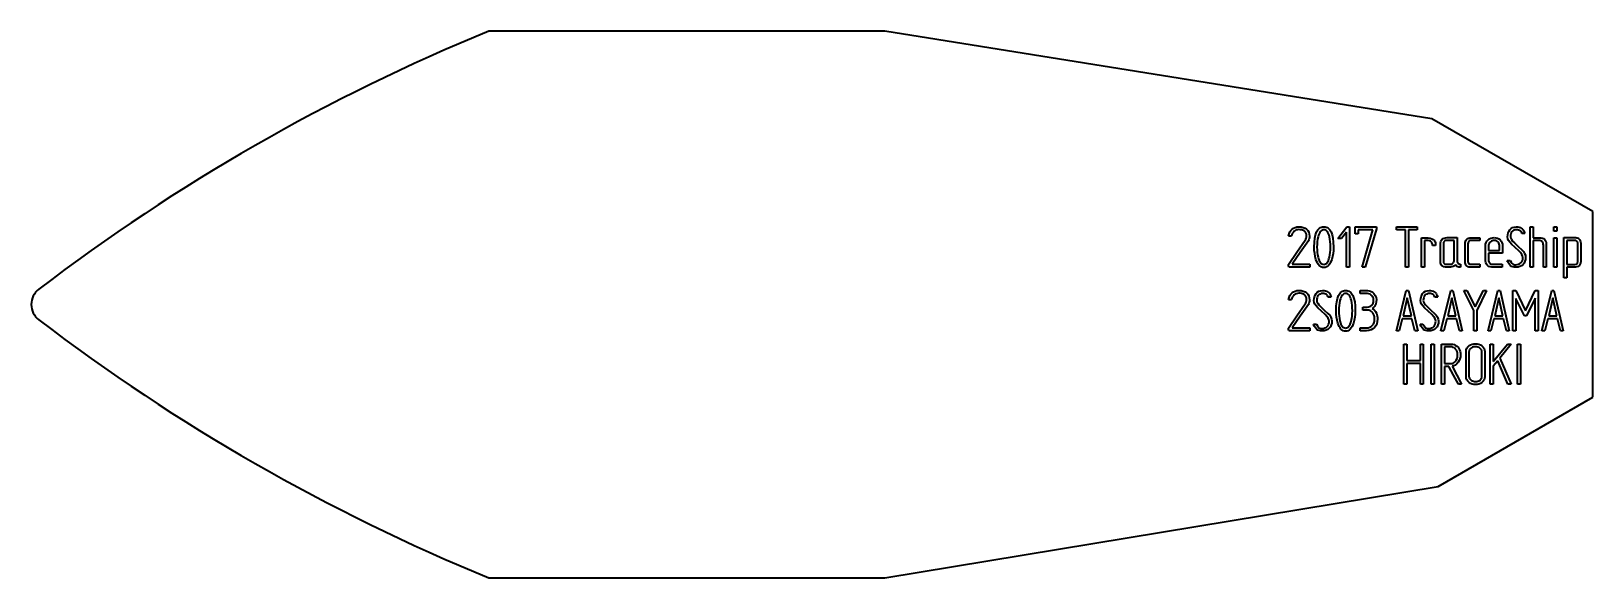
# Model space of a CAD drawing. Header units: millimetres. Extents: x -50 to 193, y 191 to 276.
import ezdxf

# ---------------------------------------------------------------- set-up
doc = ezdxf.new("R2010")
doc.units = ezdxf.units.MM
doc.layers.add('ALL6COMP2_-_コピー', color=7, linetype='Continuous')

msp = doc.modelspace()

# ---------------------------------------------------------------- linework, layer by layer
at = {"color": 7, "linetype": 'Continuous', "lineweight": 35}
for p, q in [((146.33, 244.9), (146.55, 245.06)), ((146.55, 245.06), (146.79, 245.17)), ((146.79, 245.17), (147.07, 245.24)), ((147.07, 245.24), (147.37, 245.26)), ((147.37, 245.26), (147.73, 245.24)), ((147.73, 245.24), (148.05, 245.17)), ((148.05, 245.17), (148.33, 245.06)), ((148.33, 245.06), (148.56, 244.9)), ((150.47, 244.94), (150.6, 245.05)), ((150.6, 245.05), (150.75, 245.14)), ((150.75, 245.14), (150.9, 245.2)), ((150.9, 245.2), (151.07, 245.24)), ((151.07, 245.24), (151.25, 245.25)), ((151.25, 245.25), (151.44, 245.24)), ((151.44, 245.24), (151.6, 245.2)), ((151.6, 245.2), (151.76, 245.14)), ((151.76, 245.14), (151.91, 245.05)), ((151.91, 245.05), (152.04, 244.94)), ((153.43, 243.43), (154.82, 245.25)), ((154.82, 245.25), (155.24, 245.25)), ((155.24, 245.25), (155.24, 238.98)), ((156.12, 244.18), (156.12, 245.24)), ((156.12, 245.24), (159.43, 245.24)), ((159.43, 245.24), (159.43, 244.93)), ((162.55, 244.78), (162.55, 245.24)), ((162.55, 245.24), (165.77, 245.24)), ((165.77, 245.24), (165.77, 244.78)), ((180.34, 244.98), (180.57, 245.13)), ((180.57, 245.13), (180.84, 245.22)), ((180.84, 245.22), (181.15, 245.25)), ((181.15, 245.25), (181.38, 245.24)), ((181.38, 245.24), (181.58, 245.2)), ((181.58, 245.2), (181.77, 245.14)), ((181.77, 245.14), (181.93, 245.05)), ((181.93, 245.05), (182.08, 244.94)), ((183.33, 245.23), (183.56, 245.24)), ((183.33, 242.11), (183.33, 245.23)), ((183.56, 245.24), (183.79, 245.24)), ((183.79, 245.24), (183.79, 244.4)), ((186.97, 244.58), (186.97, 245.24)), ((186.97, 245.24), (187.43, 245.24)), ((187.43, 245.24), (187.43, 244.58)), ((145.77, 243.82), (145.87, 244.16)), ((146, 243.82), (145.77, 243.82)), ((145.87, 244.16), (145.99, 244.45)), ((145.99, 244.45), (146.15, 244.7)), ((146.22, 243.82), (146, 243.82)), ((146.15, 244.7), (146.33, 244.9)), ((146.3, 244.06), (146.22, 243.82)), ((146.4, 244.26), (146.3, 244.06)), ((146.52, 244.43), (146.4, 244.26)), ((146.65, 244.57), (146.52, 244.43)), ((146.8, 244.68), (146.65, 244.57)), ((146.97, 244.76), (146.8, 244.68)), ((147.16, 244.8), (146.97, 244.76)), ((147.07, 241.3), (148.37, 243.18)), ((147.37, 244.82), (147.16, 244.8)), ((147.58, 244.81), (147.37, 244.82)), ((147.77, 244.78), (147.58, 244.81)), ((148.85, 243.09), (147.6, 241.26)), ((147.94, 244.73), (147.77, 244.78)), ((148.11, 244.67), (147.94, 244.73)), ((148.21, 244.61), (148.11, 244.67)), ((148.33, 244.52), (148.21, 244.61)), ((148.39, 244.43), (148.33, 244.52)), ((148.37, 243.18), (148.46, 243.34)), ((148.45, 244.33), (148.39, 244.43)), ((148.54, 244.09), (148.45, 244.33)), ((148.46, 243.34), (148.52, 243.5)), ((148.52, 243.5), (148.56, 243.67)), ((148.57, 243.84), (148.54, 244.09)), ((148.56, 244.9), (148.76, 244.68)), ((148.56, 243.67), (148.57, 243.84)), ((148.76, 244.68), (148.9, 244.43)), ((148.92, 243.25), (148.85, 243.09)), ((148.9, 244.43), (148.99, 244.13)), ((148.97, 243.42), (148.92, 243.25)), ((149.01, 243.6), (148.97, 243.42)), ((148.99, 244.13), (149.02, 243.78)), ((149.02, 243.78), (149.01, 243.6)), ((149.76, 242.11), (149.78, 242.85)), ((149.78, 242.85), (149.85, 243.48)), ((149.85, 243.48), (149.97, 244.02)), ((149.97, 244.02), (150.13, 244.46)), ((150.13, 244.46), (150.23, 244.65)), ((150.23, 242.93), (150.2, 242.53)), ((150.23, 244.65), (150.34, 244.81)), ((150.29, 243.31), (150.23, 242.93)), ((150.36, 243.67), (150.29, 243.31)), ((150.34, 244.81), (150.47, 244.94)), ((150.44, 243.93), (150.36, 243.67)), ((150.52, 244.16), (150.44, 243.93)), ((150.62, 244.35), (150.52, 244.16)), ((150.73, 244.51), (150.62, 244.35)), ((150.84, 244.63), (150.73, 244.51)), ((150.97, 244.72), (150.84, 244.63)), ((151.11, 244.77), (150.97, 244.72)), ((151.25, 244.79), (151.11, 244.77)), ((151.41, 244.77), (151.25, 244.79)), ((151.54, 244.72), (151.41, 244.77)), ((151.67, 244.63), (151.54, 244.72)), ((151.79, 244.51), (151.67, 244.63)), ((151.89, 244.35), (151.79, 244.51)), ((151.99, 244.16), (151.89, 244.35)), ((152.07, 243.93), (151.99, 244.16)), ((152.04, 244.94), (152.16, 244.81)), ((152.14, 243.67), (152.07, 243.93)), ((152.21, 243.32), (152.14, 243.67)), ((152.16, 244.81), (152.27, 244.65)), ((152.26, 242.94), (152.21, 243.32)), ((152.29, 242.54), (152.26, 242.94)), ((152.27, 244.65), (152.37, 244.46)), ((152.37, 244.46), (152.54, 244.02)), ((152.54, 244.02), (152.65, 243.48)), ((152.65, 243.48), (152.72, 242.85)), ((152.72, 242.85), (152.75, 242.11)), ((153.99, 243.43), (153.43, 243.43)), ((154.78, 244.44), (153.99, 243.43)), ((154.78, 238.99), (154.78, 244.44)), ((156.57, 244.18), (156.12, 244.18)), ((158.89, 244.79), (156.57, 244.79)), ((156.57, 244.79), (156.57, 244.18)), ((157.22, 238.99), (158.89, 244.79)), ((159.43, 244.93), (157.69, 238.99)), ((163.94, 244.78), (162.55, 244.78)), ((163.94, 238.98), (163.94, 244.78)), ((165.77, 244.78), (164.39, 244.78)), ((164.39, 244.78), (164.39, 238.98)), ((166.42, 241.26), (166.42, 243.55)), ((166.42, 243.55), (166.76, 243.55)), ((166.76, 243.55), (167.1, 243.55)), ((167.08, 243.12), (166.89, 243.12)), ((166.89, 243.12), (166.89, 241.05)), ((167.27, 243.12), (167.08, 243.12)), ((167.1, 243.55), (167.47, 243.53)), ((167.48, 243.11), (167.27, 243.12)), ((167.47, 243.53), (167.79, 243.48)), ((167.66, 243.07), (167.48, 243.11)), ((167.81, 243.01), (167.66, 243.07)), ((167.79, 243.48), (168.05, 243.4)), ((167.94, 242.92), (167.81, 243.01)), ((168.03, 242.82), (167.94, 242.92)), ((168.1, 242.68), (168.03, 242.82)), ((168.05, 243.4), (168.26, 243.28)), ((168.15, 242.53), (168.1, 242.68)), ((168.26, 243.28), (168.37, 243.18)), ((168.37, 243.18), (168.47, 243.06)), ((168.47, 243.06), (168.54, 242.91)), ((168.54, 242.91), (168.59, 242.74)), ((168.59, 242.74), (168.59, 242.54)), ((169.37, 242.52), (169.39, 242.76)), ((169.39, 242.76), (169.43, 242.98)), ((169.43, 242.98), (169.51, 243.16)), ((169.51, 243.16), (169.63, 243.31)), ((169.63, 243.31), (169.77, 243.42)), ((169.77, 243.42), (169.95, 243.5)), ((169.85, 242.8), (169.82, 242.68)), ((169.82, 242.68), (169.82, 242.54)), ((169.89, 242.91), (169.85, 242.8)), ((169.96, 242.99), (169.89, 242.91)), ((169.95, 243.5), (170.15, 243.55)), ((170.03, 243.06), (169.96, 242.99)), ((170.13, 243.1), (170.03, 243.06)), ((170.24, 243.13), (170.13, 243.1)), ((170.15, 243.55), (170.39, 243.57)), ((170.37, 243.14), (170.24, 243.13)), ((170.94, 243.14), (170.37, 243.14)), ((170.39, 243.57), (171.18, 243.57)), ((171.52, 243.14), (170.94, 243.14)), ((171.18, 243.57), (171.96, 243.57)), ((171.52, 241.61), (171.52, 243.14)), ((171.96, 243.57), (171.96, 241.85)), ((173.21, 242.72), (173.22, 242.83)), ((173.21, 241.27), (173.21, 242.72)), ((173.22, 242.83), (173.24, 242.95)), ((173.24, 242.95), (173.3, 243.14)), ((173.3, 243.14), (173.4, 243.3)), ((173.4, 243.3), (173.55, 243.42)), ((173.55, 243.42), (173.75, 243.5)), ((173.66, 242.74), (173.65, 242.62)), ((173.65, 242.62), (173.65, 241.22)), ((173.68, 242.84), (173.66, 242.74)), ((173.72, 242.93), (173.68, 242.84)), ((173.77, 243), (173.72, 242.93)), ((173.75, 243.5), (173.95, 243.54)), ((173.84, 243.06), (173.77, 243)), ((173.92, 243.1), (173.84, 243.06)), ((174.13, 243.13), (173.92, 243.1)), ((173.95, 243.54), (174.2, 243.55)), ((174.81, 243.13), (174.13, 243.13)), ((174.2, 243.55), (174.85, 243.55)), ((175.5, 243.13), (174.81, 243.13)), ((174.85, 243.55), (175.5, 243.55)), ((175.5, 243.55), (175.5, 243.34)), ((175.5, 243.34), (175.5, 243.13)), ((176.39, 242.54), (176.47, 242.79)), ((176.47, 242.79), (176.59, 243.01)), ((176.59, 243.01), (176.76, 243.21)), ((176.76, 243.21), (176.96, 243.38)), ((176.92, 242.64), (176.86, 242.45)), ((177.02, 242.81), (176.92, 242.64)), ((176.96, 243.38), (177.19, 243.49)), ((177.16, 242.94), (177.02, 242.81)), ((177.28, 243.02), (177.16, 242.94)), ((177.19, 243.49), (177.44, 243.56)), ((177.42, 243.08), (177.28, 243.02)), ((177.57, 243.12), (177.42, 243.08)), ((177.44, 243.56), (177.71, 243.59)), ((177.73, 243.13), (177.57, 243.12)), ((177.71, 243.59), (177.98, 243.56)), ((177.92, 243.11), (177.73, 243.13)), ((178.08, 243.06), (177.92, 243.11)), ((177.98, 243.56), (178.22, 243.5)), ((178.22, 242.98), (178.08, 243.06)), ((178.22, 243.5), (178.44, 243.38)), ((178.35, 242.87), (178.22, 242.98)), ((178.44, 242.73), (178.35, 242.87)), ((178.44, 243.38), (178.64, 243.22)), ((178.51, 242.58), (178.44, 242.73)), ((178.64, 243.22), (178.8, 243.03)), ((178.8, 243.03), (178.92, 242.82)), ((178.92, 242.82), (178.99, 242.58)), ((179.81, 243.68), (179.83, 244.01)), ((179.85, 243.41), (179.81, 243.68)), ((179.83, 244.01), (179.89, 244.3)), ((179.96, 243.13), (179.85, 243.41)), ((179.89, 244.3), (179.99, 244.55)), ((180.15, 242.85), (179.96, 243.13)), ((179.99, 244.55), (180.14, 244.78)), ((180.14, 244.78), (180.34, 244.98)), ((180.42, 242.56), (180.15, 242.85)), ((180.26, 243.93), (180.24, 243.71)), ((180.24, 243.71), (180.28, 243.5)), ((180.3, 244.13), (180.26, 243.93)), ((180.28, 243.5), (180.39, 243.27)), ((180.37, 244.31), (180.3, 244.13)), ((180.47, 244.47), (180.37, 244.31)), ((180.39, 243.27), (180.58, 243.02)), ((180.6, 244.61), (180.47, 244.47)), ((180.58, 243.02), (180.85, 242.74)), ((180.76, 244.71), (180.6, 244.61)), ((180.95, 244.77), (180.76, 244.71)), ((180.85, 242.74), (181.42, 242.21)), ((181.16, 244.79), (180.95, 244.77)), ((181.34, 244.78), (181.16, 244.79)), ((181.5, 244.75), (181.34, 244.78)), ((181.64, 244.7), (181.5, 244.75)), ((181.76, 244.64), (181.64, 244.7)), ((181.85, 244.56), (181.76, 244.64)), ((181.93, 244.45), (181.85, 244.56)), ((181.99, 244.33), (181.93, 244.45)), ((182.03, 244.19), (181.99, 244.33)), ((182.25, 244.19), (182.03, 244.19)), ((182.08, 244.94), (182.21, 244.81)), ((182.21, 244.81), (182.31, 244.65)), ((182.47, 244.19), (182.25, 244.19)), ((182.31, 244.65), (182.4, 244.47)), ((182.4, 244.47), (182.44, 244.33)), ((182.44, 244.33), (182.47, 244.19)), ((183.79, 244.4), (183.79, 243.55)), ((183.79, 243.55), (184.26, 243.55)), ((184.21, 243.13), (183.79, 243.13)), ((183.79, 243.13), (183.79, 241.06)), ((184.63, 243.13), (184.21, 243.13)), ((184.26, 243.55), (184.73, 243.55)), ((184.8, 243.12), (184.63, 243.13)), ((184.73, 243.55), (184.98, 243.54)), ((184.95, 243.09), (184.8, 243.12)), ((185.07, 243.03), (184.95, 243.09)), ((184.98, 243.54), (185.2, 243.49)), ((185.17, 242.95), (185.07, 243.03)), ((185.25, 242.85), (185.17, 242.95)), ((185.2, 243.49), (185.39, 243.42)), ((185.31, 242.73), (185.25, 242.85)), ((185.35, 242.58), (185.31, 242.73)), ((185.39, 243.42), (185.54, 243.32)), ((185.54, 243.32), (185.65, 243.18)), ((185.65, 243.18), (185.74, 243.02)), ((185.74, 243.02), (185.79, 242.83)), ((185.79, 242.83), (185.8, 242.6)), ((185.8, 242.6), (185.8, 240.79)), ((187.43, 244.58), (186.97, 244.58)), ((186.97, 238.99), (186.97, 243.54)), ((186.97, 243.54), (187.43, 243.54)), ((187.43, 243.54), (187.43, 238.99)), ((188.56, 240.45), (188.56, 243.57)), ((188.56, 243.57), (189.49, 243.57)), ((189.63, 243.14), (189.01, 243.14)), ((189.01, 243.14), (189.01, 241.27)), ((189.49, 243.57), (190.42, 243.57)), ((190.25, 243.14), (189.63, 243.14)), ((190.42, 243.12), (190.25, 243.14)), ((190.42, 243.57), (190.55, 243.55)), ((190.55, 243.04), (190.42, 243.12)), ((190.55, 243.55), (190.68, 243.52)), ((190.64, 242.91), (190.55, 243.04)), ((190.7, 242.73), (190.64, 242.91)), ((190.68, 243.52), (190.8, 243.45)), ((190.7, 241.3), (190.7, 242.73)), ((190.8, 243.45), (190.91, 243.35)), ((190.91, 243.35), (191.02, 243.22)), ((191.02, 243.22), (191.1, 243.07)), ((191.1, 243.07), (191.15, 242.91)), ((191.15, 242.91), (191.16, 242.72)), ((191.16, 242.72), (191.16, 241.27)), ((145.78, 239.41), (147.07, 241.3)), ((147.6, 241.26), (146.35, 239.43)), ((149.77, 241.59), (149.76, 242.11)), ((149.83, 241.1), (149.77, 241.59)), ((149.91, 240.63), (149.83, 241.1)), ((150.02, 240.19), (149.91, 240.63)), ((150.13, 239.9), (150.02, 240.19)), ((150.2, 242.53), (150.19, 242.1)), ((150.19, 242.1), (150.2, 241.7)), ((150.2, 241.7), (150.23, 241.3)), ((150.23, 241.3), (150.29, 240.91)), ((150.29, 240.91), (150.37, 240.53)), ((150.37, 240.53), (150.44, 240.27)), ((150.44, 240.27), (150.52, 240.04)), ((151.96, 240.04), (152.05, 240.26)), ((152.05, 240.26), (152.13, 240.53)), ((152.13, 240.53), (152.2, 240.89)), ((152.2, 240.89), (152.26, 241.27)), ((152.26, 241.27), (152.29, 241.68)), ((152.3, 242.1), (152.29, 242.54)), ((152.29, 241.68), (152.3, 242.1)), ((152.48, 240.18), (152.38, 239.89)), ((152.6, 240.62), (152.48, 240.18)), ((152.68, 241.08), (152.6, 240.62)), ((152.73, 241.58), (152.68, 241.08)), ((152.75, 242.11), (152.73, 241.58)), ((166.42, 238.98), (166.42, 241.26)), ((166.89, 241.05), (166.89, 238.98)), ((168.16, 242.35), (168.15, 242.53)), ((168.37, 242.35), (168.16, 242.35)), ((168.59, 242.35), (168.37, 242.35)), ((168.59, 242.54), (168.59, 242.35)), ((169.37, 241.18), (169.37, 242.52)), ((169.37, 239.85), (169.37, 241.18)), ((169.82, 242.54), (169.82, 241.18)), ((169.82, 241.18), (169.82, 239.82)), ((171.52, 240.09), (171.52, 241.61)), ((171.96, 241.85), (171.96, 240.14)), ((173.21, 239.83), (173.21, 241.27)), ((173.65, 241.22), (173.65, 239.82)), ((176.37, 242.27), (176.39, 242.54)), ((176.37, 241.18), (176.37, 242.27)), ((176.37, 240.08), (176.37, 241.18)), ((176.86, 242.45), (176.84, 242.23)), ((176.84, 242.23), (176.84, 241.9)), ((176.84, 241.9), (176.84, 241.56)), ((176.84, 241.56), (177.7, 241.56)), ((177.93, 241.14), (176.84, 241.14)), ((176.84, 241.14), (176.84, 240.63)), ((176.84, 240.63), (176.84, 240.12)), ((177.7, 241.56), (178.57, 241.56)), ((179.01, 241.14), (177.93, 241.14)), ((178.55, 242.41), (178.51, 242.58)), ((178.57, 242.23), (178.55, 242.41)), ((178.57, 241.89), (178.57, 242.23)), ((178.57, 241.56), (178.57, 241.89)), ((178.99, 242.58), (179.01, 242.32)), ((179.01, 242.32), (179.01, 241.73)), ((179.01, 241.73), (179.01, 241.14)), ((180.99, 242.04), (180.42, 242.56)), ((181.56, 241.51), (180.99, 242.04)), ((181.42, 242.21), (181.99, 241.67)), ((181.83, 241.24), (181.56, 241.51)), ((182.02, 240.97), (181.83, 241.24)), ((181.99, 241.67), (182.26, 241.39)), ((182.13, 240.71), (182.02, 240.97)), ((182.1, 240.02), (182.15, 240.23)), ((182.17, 240.46), (182.13, 240.71)), ((182.15, 240.23), (182.17, 240.46)), ((182.26, 241.39), (182.45, 241.1)), ((182.45, 241.1), (182.56, 240.82)), ((182.58, 240.19), (182.5, 239.89)), ((182.56, 240.82), (182.6, 240.53)), ((182.6, 240.53), (182.58, 240.19)), ((183.33, 238.98), (183.33, 242.11)), ((183.79, 241.06), (183.79, 238.98)), ((185.36, 242.41), (185.35, 242.58)), ((185.36, 240.7), (185.36, 242.41)), ((185.36, 238.98), (185.36, 240.7)), ((185.8, 240.79), (185.8, 238.98)), ((188.56, 237.32), (188.56, 240.45)), ((189.01, 241.27), (189.01, 239.39)), ((190.7, 239.88), (190.7, 241.3)), ((191.16, 241.27), (191.16, 239.81)), ((145.78, 239.19), (145.78, 239.41)), ((145.79, 238.97), (145.78, 239.19)), ((147.42, 238.97), (145.79, 238.97)), ((146.35, 239.43), (147.7, 239.43)), ((149.06, 238.97), (147.42, 238.97)), ((147.7, 239.43), (149.06, 239.43)), ((149.06, 239.43), (149.06, 239.2)), ((149.06, 239.2), (149.06, 238.97)), ((150.25, 239.64), (150.13, 239.9)), ((150.38, 239.42), (150.25, 239.64)), ((150.53, 239.24), (150.38, 239.42)), ((150.52, 240.04), (150.62, 239.85)), ((150.68, 239.11), (150.53, 239.24)), ((150.62, 239.85), (150.72, 239.69)), ((150.86, 239.01), (150.68, 239.11)), ((150.72, 239.69), (150.84, 239.57)), ((150.84, 239.57), (150.96, 239.48)), ((151.04, 238.95), (150.86, 239.01)), ((150.96, 239.48), (151.09, 239.43)), ((151.24, 238.93), (151.04, 238.95)), ((151.09, 239.43), (151.24, 239.41)), ((151.24, 239.41), (151.39, 239.43)), ((151.45, 238.95), (151.24, 238.93)), ((151.39, 239.43), (151.52, 239.48)), ((151.64, 239.01), (151.45, 238.95)), ((151.52, 239.48), (151.65, 239.57)), ((151.82, 239.1), (151.64, 239.01)), ((151.65, 239.57), (151.76, 239.69)), ((151.76, 239.69), (151.87, 239.85)), ((151.98, 239.24), (151.82, 239.1)), ((151.87, 239.85), (151.96, 240.04)), ((152.13, 239.42), (151.98, 239.24)), ((152.26, 239.63), (152.13, 239.42)), ((152.38, 239.89), (152.26, 239.63)), ((155.24, 238.98), (154.78, 238.99)), ((157.69, 238.99), (157.22, 238.99)), ((164.39, 238.98), (163.94, 238.98)), ((166.65, 238.98), (166.42, 238.98)), ((166.89, 238.98), (166.65, 238.98)), ((169.38, 239.65), (169.37, 239.85)), ((169.42, 239.48), (169.38, 239.65)), ((169.48, 239.33), (169.42, 239.48)), ((169.57, 239.21), (169.48, 239.33)), ((169.68, 239.12), (169.57, 239.21)), ((169.81, 239.05), (169.68, 239.12)), ((169.97, 239.01), (169.81, 239.05)), ((169.82, 239.82), (169.84, 239.65)), ((169.84, 239.65), (169.93, 239.53)), ((169.93, 239.53), (170.07, 239.45)), ((170.15, 239), (169.97, 239.01)), ((170.07, 239.45), (170.28, 239.43)), ((170.53, 239), (170.15, 239)), ((170.28, 239.43), (170.51, 239.43)), ((170.51, 239.43), (170.74, 239.43)), ((170.91, 239), (170.53, 239)), ((170.74, 239.43), (170.92, 239.44)), ((171.14, 239.02), (170.91, 239)), ((170.92, 239.44), (171.08, 239.47)), ((171.08, 239.47), (171.21, 239.52)), ((171.35, 239.08), (171.14, 239.02)), ((171.21, 239.52), (171.32, 239.59)), ((171.32, 239.59), (171.41, 239.69)), ((171.53, 239.18), (171.35, 239.08)), ((171.41, 239.69), (171.47, 239.8)), ((171.47, 239.8), (171.5, 239.93)), ((171.5, 239.93), (171.52, 240.09)), ((171.69, 239.33), (171.53, 239.18)), ((171.81, 239.18), (171.69, 239.33)), ((171.94, 239.08), (171.81, 239.18)), ((172.07, 239.02), (171.94, 239.08)), ((171.96, 240.14), (171.99, 239.83)), ((171.99, 239.83), (172.03, 239.71)), ((172.03, 239.71), (172.09, 239.62)), ((172.22, 239), (172.07, 239.02)), ((172.09, 239.62), (172.17, 239.54)), ((172.17, 239.54), (172.26, 239.48)), ((172.35, 239), (172.22, 239)), ((172.26, 239.48), (172.36, 239.45)), ((172.48, 239), (172.35, 239)), ((172.36, 239.45), (172.48, 239.44)), ((172.48, 239.44), (172.48, 239.22)), ((172.48, 239.22), (172.48, 239)), ((173.22, 239.65), (173.21, 239.83)), ((173.25, 239.5), (173.22, 239.65)), ((173.31, 239.36), (173.25, 239.5)), ((173.39, 239.23), (173.31, 239.36)), ((173.5, 239.12), (173.39, 239.23)), ((173.64, 239.04), (173.5, 239.12)), ((173.79, 239), (173.64, 239.04)), ((173.65, 239.82), (173.71, 239.65)), ((173.71, 239.65), (173.8, 239.52)), ((173.96, 238.98), (173.79, 239)), ((173.8, 239.52), (173.93, 239.45)), ((173.93, 239.45), (174.11, 239.43)), ((174.73, 238.98), (173.96, 238.98)), ((174.11, 239.43), (174.8, 239.43)), ((175.5, 238.98), (174.73, 238.98)), ((174.8, 239.43), (175.5, 239.43)), ((175.5, 239.43), (175.5, 239.2)), ((175.5, 239.2), (175.5, 238.98)), ((176.38, 239.9), (176.37, 240.08)), ((176.41, 239.73), (176.38, 239.9)), ((176.46, 239.57), (176.41, 239.73)), ((176.53, 239.42), (176.46, 239.57)), ((176.68, 239.23), (176.53, 239.42)), ((176.86, 239.09), (176.68, 239.23)), ((176.84, 240.12), (176.85, 239.96)), ((176.85, 239.96), (176.88, 239.82)), ((177.08, 239.01), (176.86, 239.09)), ((176.88, 239.82), (176.94, 239.7)), ((176.94, 239.7), (177.02, 239.6)), ((177.02, 239.6), (177.11, 239.52)), ((177.35, 238.98), (177.08, 239.01)), ((177.11, 239.52), (177.24, 239.47)), ((177.24, 239.47), (177.38, 239.44)), ((178.15, 238.98), (177.35, 238.98)), ((177.38, 239.44), (177.54, 239.43)), ((177.54, 239.43), (178.24, 239.43)), ((178.95, 238.98), (178.15, 238.98)), ((178.24, 239.43), (178.95, 239.43)), ((178.95, 239.43), (178.95, 239.2)), ((178.95, 239.2), (178.95, 238.98)), ((179.81, 239.86), (179.75, 240.04)), ((179.75, 240.04), (179.96, 240.04)), ((179.87, 239.69), (179.81, 239.86)), ((180.11, 239.37), (179.87, 239.69)), ((179.96, 240.04), (180.18, 240.04)), ((180.26, 239.2), (180.11, 239.37)), ((180.18, 240.04), (180.35, 239.75)), ((180.43, 239.1), (180.26, 239.2)), ((180.35, 239.75), (180.47, 239.59)), ((180.62, 239.02), (180.43, 239.1)), ((180.47, 239.59), (180.59, 239.48)), ((180.59, 239.48), (180.73, 239.41)), ((180.84, 238.97), (180.62, 239.02)), ((180.73, 239.41), (180.9, 239.36)), ((181.08, 238.96), (180.84, 238.97)), ((180.9, 239.36), (181.08, 239.35)), ((181.08, 239.35), (181.31, 239.37)), ((181.42, 238.98), (181.08, 238.96)), ((181.31, 239.37), (181.52, 239.43)), ((181.71, 239.07), (181.42, 238.98)), ((181.52, 239.43), (181.7, 239.53)), ((181.7, 239.53), (181.87, 239.66)), ((181.97, 239.2), (181.71, 239.07)), ((181.87, 239.66), (182, 239.83)), ((182.2, 239.39), (181.97, 239.2)), ((182, 239.83), (182.1, 240.02)), ((182.37, 239.62), (182.2, 239.39)), ((182.5, 239.89), (182.37, 239.62)), ((183.56, 238.98), (183.33, 238.98)), ((183.79, 238.98), (183.56, 238.98)), ((185.58, 238.98), (185.36, 238.98)), ((185.8, 238.98), (185.58, 238.98)), ((187.43, 238.99), (186.97, 238.99)), ((189.53, 238.97), (189, 238.97)), ((189, 238.97), (189, 238.15)), ((189, 238.15), (189, 237.32)), ((189.01, 239.39), (189.62, 239.39)), ((190.05, 238.97), (189.53, 238.97)), ((189.62, 239.39), (190.23, 239.39)), ((190.35, 238.98), (190.05, 238.97)), ((190.23, 239.39), (190.43, 239.42)), ((190.57, 239.02), (190.35, 238.98)), ((190.43, 239.42), (190.51, 239.46)), ((190.51, 239.46), (190.58, 239.51)), ((190.76, 239.09), (190.57, 239.02)), ((190.58, 239.51), (190.67, 239.67)), ((190.67, 239.67), (190.7, 239.88)), ((190.91, 239.21), (190.76, 239.09)), ((191.03, 239.38), (190.91, 239.21)), ((191.12, 239.59), (191.03, 239.38)), ((191.15, 239.69), (191.12, 239.59)), ((191.16, 239.81), (191.15, 239.69)), ((146.79, 235.27), (147.07, 235.34)), ((147.07, 235.34), (147.37, 235.36)), ((147.37, 235.36), (147.73, 235.33)), ((147.73, 235.33), (148.05, 235.27)), ((150.75, 235.31), (151.06, 235.34)), ((151.06, 235.34), (151.28, 235.33)), ((151.28, 235.33), (151.49, 235.29)), ((154.3, 235.29), (154.47, 235.33)), ((154.47, 235.33), (154.65, 235.34)), ((154.65, 235.34), (154.83, 235.33)), ((154.83, 235.33), (155, 235.29)), ((156.89, 235.12), (156.89, 235.34)), ((156.89, 235.34), (157.35, 235.34)), ((157.35, 235.34), (157.81, 235.34)), ((157.81, 235.34), (158.06, 235.33)), ((158.06, 235.33), (158.29, 235.29)), ((162.52, 229.09), (164.05, 235.34)), ((164.05, 235.34), (164.39, 235.34)), ((164.39, 235.34), (165.84, 229.09)), ((167.31, 235.31), (167.62, 235.34)), ((167.62, 235.34), (167.85, 235.33)), ((167.85, 235.33), (168.05, 235.29)), ((169.44, 229.09), (170.97, 235.34)), ((170.97, 235.34), (171.31, 235.34)), ((171.31, 235.34), (172.76, 229.09)), ((174.54, 232.23), (172.98, 235.34)), ((172.98, 235.34), (173.49, 235.34)), ((173.49, 235.34), (174.79, 232.82)), ((174.79, 232.82), (176.06, 235.34)), ((176.55, 235.34), (175, 232.23)), ((176.06, 235.34), (176.55, 235.34)), ((176.76, 229.09), (178.28, 235.34)), ((178.28, 235.34), (178.63, 235.34)), ((178.63, 235.34), (180.07, 229.09)), ((180.63, 229.08), (180.63, 235.34)), ((180.63, 235.34), (181.07, 235.34)), ((181.07, 235.34), (182.6, 232.18)), ((182.6, 232.18), (184.09, 235.34)), ((184.09, 235.34), (184.54, 235.34)), ((184.54, 235.34), (184.54, 229.08)), ((185.14, 229.09), (186.67, 235.34)), ((186.67, 235.34), (187.01, 235.34)), ((187.01, 235.34), (188.46, 229.09)), ((188.78, 237.32), (188.56, 237.32)), ((189, 237.32), (188.78, 237.32)), ((145.77, 233.92), (145.87, 234.26)), ((146, 233.92), (145.77, 233.92)), ((145.87, 234.26), (145.99, 234.55)), ((145.99, 234.55), (146.15, 234.8)), ((146.22, 233.92), (146, 233.92)), ((146.15, 234.8), (146.33, 235)), ((146.3, 234.16), (146.22, 233.92)), ((146.4, 234.36), (146.3, 234.16)), ((146.33, 235), (146.55, 235.16)), ((146.52, 234.53), (146.4, 234.36)), ((146.65, 234.67), (146.52, 234.53)), ((146.55, 235.16), (146.79, 235.27)), ((146.8, 234.78), (146.65, 234.67)), ((146.97, 234.85), (146.8, 234.78)), ((147.16, 234.9), (146.97, 234.85)), ((147.07, 231.4), (148.37, 233.28)), ((147.37, 234.92), (147.16, 234.9)), ((147.58, 234.91), (147.37, 234.92)), ((147.77, 234.88), (147.58, 234.91)), ((148.85, 233.19), (147.6, 231.35)), ((147.95, 234.83), (147.77, 234.88)), ((148.11, 234.77), (147.95, 234.83)), ((148.05, 235.27), (148.33, 235.16)), ((148.21, 234.71), (148.11, 234.77)), ((148.33, 234.62), (148.21, 234.71)), ((148.33, 235.16), (148.56, 235)), ((148.39, 234.52), (148.33, 234.62)), ((148.37, 233.28), (148.46, 233.44)), ((148.45, 234.43), (148.39, 234.52)), ((148.54, 234.19), (148.45, 234.43)), ((148.46, 233.44), (148.52, 233.6)), ((148.52, 233.6), (148.56, 233.77)), ((148.57, 233.94), (148.54, 234.19)), ((148.56, 235), (148.76, 234.79)), ((148.56, 233.77), (148.57, 233.94)), ((148.76, 234.79), (148.9, 234.53)), ((148.92, 233.35), (148.85, 233.19)), ((148.9, 234.53), (148.99, 234.23)), ((148.97, 233.52), (148.92, 233.35)), ((149.01, 233.69), (148.97, 233.52)), ((148.99, 234.23), (149.02, 233.88)), ((149.02, 233.88), (149.01, 233.69)), ((149.72, 233.78), (149.74, 234.11)), ((149.76, 233.51), (149.72, 233.78)), ((149.74, 234.11), (149.8, 234.39)), ((149.87, 233.23), (149.76, 233.51)), ((149.8, 234.39), (149.9, 234.65)), ((150.06, 232.95), (149.87, 233.23)), ((149.9, 234.65), (150.04, 234.88)), ((150.04, 234.88), (150.24, 235.08)), ((150.32, 232.66), (150.06, 232.95)), ((150.16, 234.03), (150.15, 233.81)), ((150.15, 233.81), (150.19, 233.6)), ((150.2, 234.23), (150.16, 234.03)), ((150.19, 233.6), (150.3, 233.37)), ((150.27, 234.41), (150.2, 234.23)), ((150.24, 235.08), (150.48, 235.23)), ((150.37, 234.57), (150.27, 234.41)), ((150.3, 233.37), (150.49, 233.11)), ((150.51, 234.71), (150.37, 234.57)), ((150.48, 235.23), (150.75, 235.31)), ((150.49, 233.11), (150.76, 232.84)), ((150.67, 234.8), (150.51, 234.71)), ((150.86, 234.86), (150.67, 234.8)), ((151.07, 234.88), (150.86, 234.86)), ((151.25, 234.87), (151.07, 234.88)), ((151.41, 234.85), (151.25, 234.87)), ((151.54, 234.8), (151.41, 234.85)), ((151.49, 235.29), (151.67, 235.23)), ((151.66, 234.73), (151.54, 234.8)), ((151.76, 234.65), (151.66, 234.73)), ((151.67, 235.23), (151.84, 235.15)), ((151.84, 234.55), (151.76, 234.65)), ((151.84, 235.15), (151.99, 235.04)), ((151.9, 234.43), (151.84, 234.55)), ((151.93, 234.29), (151.9, 234.43)), ((152.16, 234.29), (151.93, 234.29)), ((151.99, 235.04), (152.12, 234.91)), ((152.12, 234.91), (152.22, 234.75)), ((152.38, 234.29), (152.16, 234.29)), ((152.22, 234.75), (152.31, 234.57)), ((152.31, 234.57), (152.34, 234.43)), ((152.34, 234.43), (152.38, 234.29)), ((153.15, 232.2), (153.18, 232.94)), ((153.18, 232.94), (153.25, 233.58)), ((153.25, 233.58), (153.36, 234.12)), ((153.36, 234.12), (153.53, 234.56)), ((153.53, 234.56), (153.63, 234.74)), ((153.63, 233.03), (153.6, 232.63)), ((153.63, 234.74), (153.74, 234.9)), ((153.68, 233.41), (153.63, 233.03)), ((153.76, 233.77), (153.68, 233.41)), ((153.74, 234.9), (153.86, 235.04)), ((153.83, 234.03), (153.76, 233.77)), ((153.92, 234.26), (153.83, 234.03)), ((153.86, 235.04), (154, 235.15)), ((154.01, 234.45), (153.92, 234.26)), ((154, 235.15), (154.14, 235.23)), ((154.12, 234.61), (154.01, 234.45)), ((154.24, 234.73), (154.12, 234.61)), ((154.14, 235.23), (154.3, 235.29)), ((154.37, 234.81), (154.24, 234.73)), ((154.5, 234.87), (154.37, 234.81)), ((154.65, 234.88), (154.5, 234.87)), ((154.8, 234.87), (154.65, 234.88)), ((154.94, 234.81), (154.8, 234.87)), ((155.07, 234.73), (154.94, 234.81)), ((155, 235.29), (155.16, 235.23)), ((155.18, 234.61), (155.07, 234.73)), ((155.16, 235.23), (155.3, 235.15)), ((155.29, 234.45), (155.18, 234.61)), ((155.38, 234.26), (155.29, 234.45)), ((155.3, 235.15), (155.44, 235.04)), ((155.46, 234.03), (155.38, 234.26)), ((155.44, 235.04), (155.56, 234.9)), ((155.53, 233.77), (155.46, 234.03)), ((155.6, 233.42), (155.53, 233.77)), ((155.56, 234.9), (155.67, 234.74)), ((155.65, 233.04), (155.6, 233.42)), ((155.68, 232.63), (155.65, 233.04)), ((155.67, 234.74), (155.77, 234.56)), ((155.77, 234.56), (155.93, 234.12)), ((155.93, 234.12), (156.05, 233.58)), ((156.05, 233.58), (156.12, 232.94)), ((156.12, 232.94), (156.14, 232.2)), ((156.89, 234.89), (156.89, 235.12)), ((157.36, 234.89), (156.89, 234.89)), ((157.83, 234.89), (157.36, 234.89)), ((158.04, 234.88), (157.83, 234.89)), ((158.24, 234.83), (158.04, 234.88)), ((158.43, 234.76), (158.24, 234.83)), ((158.29, 235.29), (158.5, 235.23)), ((158.6, 234.65), (158.43, 234.76)), ((158.46, 232.87), (158.66, 233.02)), ((158.5, 235.23), (158.69, 235.14)), ((158.76, 234.5), (158.6, 234.65)), ((158.66, 233.02), (158.83, 233.22)), ((158.69, 235.14), (158.86, 235.03)), ((158.88, 234.33), (158.76, 234.5)), ((158.83, 233.22), (158.91, 233.37)), ((158.86, 235.03), (159.01, 234.9)), ((158.95, 234.15), (158.88, 234.33)), ((158.91, 233.37), (158.96, 233.55)), ((158.97, 233.95), (158.95, 234.15)), ((158.96, 233.55), (158.97, 233.69)), ((158.97, 233.69), (158.97, 233.95)), ((159.01, 234.9), (159.14, 234.74)), ((159.25, 233.06), (159.13, 232.87)), ((159.14, 234.74), (159.25, 234.55)), ((159.25, 234.55), (159.37, 234.24)), ((159.33, 233.26), (159.25, 233.06)), ((159.39, 233.57), (159.33, 233.26)), ((159.37, 234.24), (159.42, 233.96)), ((159.42, 233.96), (159.39, 233.57)), ((164.22, 234.19), (163.59, 231.43)), ((164.85, 231.43), (164.22, 234.19)), ((166.28, 233.78), (166.3, 234.11)), ((166.32, 233.51), (166.28, 233.78)), ((166.3, 234.11), (166.36, 234.39)), ((166.43, 233.23), (166.32, 233.51)), ((166.36, 234.39), (166.46, 234.65)), ((166.62, 232.95), (166.43, 233.23)), ((166.46, 234.65), (166.6, 234.88)), ((166.6, 234.88), (166.8, 235.08)), ((166.89, 232.66), (166.62, 232.95)), ((166.72, 234.03), (166.71, 233.81)), ((166.71, 233.81), (166.75, 233.6)), ((166.77, 234.23), (166.72, 234.03)), ((166.75, 233.6), (166.86, 233.37)), ((166.84, 234.41), (166.77, 234.23)), ((166.8, 235.08), (167.04, 235.23)), ((166.94, 234.57), (166.84, 234.41)), ((166.86, 233.37), (167.05, 233.11)), ((167.07, 234.71), (166.94, 234.57)), ((167.04, 235.23), (167.31, 235.31)), ((167.05, 233.11), (167.32, 232.84)), ((167.23, 234.8), (167.07, 234.71)), ((167.42, 234.86), (167.23, 234.8)), ((167.63, 234.88), (167.42, 234.86)), ((167.81, 234.87), (167.63, 234.88)), ((167.97, 234.85), (167.81, 234.87)), ((168.11, 234.8), (167.97, 234.85)), ((168.05, 235.29), (168.24, 235.23)), ((168.23, 234.73), (168.11, 234.8)), ((168.32, 234.65), (168.23, 234.73)), ((168.24, 235.23), (168.41, 235.15)), ((168.4, 234.55), (168.32, 234.65)), ((168.46, 234.43), (168.4, 234.55)), ((168.41, 235.15), (168.55, 235.04)), ((168.49, 234.29), (168.46, 234.43)), ((168.72, 234.29), (168.49, 234.29)), ((168.55, 235.04), (168.68, 234.91)), ((168.68, 234.91), (168.78, 234.75)), ((168.94, 234.29), (168.72, 234.29)), ((168.78, 234.75), (168.87, 234.57)), ((168.87, 234.57), (168.91, 234.43)), ((168.91, 234.43), (168.94, 234.29)), ((171.14, 234.19), (170.51, 231.43)), ((171.77, 231.43), (171.14, 234.19)), ((178.45, 234.19), (177.82, 231.43)), ((179.08, 231.43), (178.45, 234.19)), ((182.43, 231.43), (181.1, 234.13)), ((181.1, 234.13), (181.1, 229.08)), ((184.08, 234.14), (182.74, 231.43)), ((184.08, 229.08), (184.08, 234.14)), ((186.84, 234.19), (186.2, 231.43)), ((187.46, 231.43), (186.84, 234.19)), ((145.78, 229.51), (147.07, 231.4)), ((147.6, 231.35), (146.35, 229.52)), ((150.89, 232.14), (150.32, 232.66)), ((150.76, 232.84), (151.32, 232.31)), ((151.46, 231.61), (150.89, 232.14)), ((151.32, 232.31), (151.89, 231.77)), ((151.73, 231.33), (151.46, 231.61)), ((151.93, 231.07), (151.73, 231.33)), ((151.89, 231.77), (152.16, 231.49)), ((152.04, 230.81), (151.93, 231.07)), ((152.08, 230.56), (152.04, 230.81)), ((152.06, 230.33), (152.08, 230.56)), ((152.16, 231.49), (152.36, 231.2)), ((152.36, 231.2), (152.47, 230.91)), ((152.47, 230.91), (152.51, 230.63)), ((152.51, 230.63), (152.48, 230.29)), ((153.17, 231.68), (153.15, 232.2)), ((153.22, 231.19), (153.17, 231.68)), ((153.3, 230.73), (153.22, 231.19)), ((153.41, 230.29), (153.3, 230.73)), ((153.6, 232.63), (153.58, 232.2)), ((153.58, 232.2), (153.6, 231.79)), ((153.6, 231.79), (153.63, 231.4)), ((153.63, 231.4), (153.68, 231.01)), ((153.68, 231.01), (153.76, 230.63)), ((153.76, 230.63), (153.92, 230.14)), ((155.44, 230.36), (155.52, 230.63)), ((155.52, 230.63), (155.59, 230.99)), ((155.59, 230.99), (155.65, 231.37)), ((155.65, 231.37), (155.68, 231.78)), ((155.69, 232.2), (155.68, 232.63)), ((155.68, 231.78), (155.69, 232.2)), ((155.99, 230.71), (155.88, 230.28)), ((156.08, 231.18), (155.99, 230.71)), ((156.13, 231.68), (156.08, 231.18)), ((156.14, 232.2), (156.13, 231.68)), ((157.32, 232.53), (157.32, 232.76)), ((157.32, 232.76), (157.64, 232.76)), ((157.32, 232.3), (157.32, 232.53)), ((157.64, 232.3), (157.32, 232.3)), ((157.64, 232.76), (157.97, 232.76)), ((157.96, 232.3), (157.64, 232.3)), ((158.24, 232.27), (157.96, 232.3)), ((157.97, 232.76), (158.23, 232.79)), ((158.23, 232.79), (158.46, 232.87)), ((158.48, 232.2), (158.24, 232.27)), ((158.68, 232.07), (158.48, 232.2)), ((158.86, 231.88), (158.68, 232.07)), ((158.97, 232.7), (158.78, 232.55)), ((158.78, 232.55), (158.97, 232.44)), ((158.99, 231.68), (158.86, 231.88)), ((159.13, 232.87), (158.97, 232.7)), ((158.97, 232.44), (159.14, 232.29)), ((159.08, 231.45), (158.99, 231.68)), ((159.06, 230.37), (159.13, 230.63)), ((159.13, 231.2), (159.08, 231.45)), ((159.15, 230.91), (159.13, 231.2)), ((159.13, 230.63), (159.15, 230.91)), ((159.14, 232.29), (159.28, 232.09)), ((159.28, 232.09), (159.41, 231.85)), ((159.41, 231.85), (159.48, 231.63)), ((159.55, 230.52), (159.47, 230.17)), ((159.48, 231.63), (159.54, 231.4)), ((159.54, 231.4), (159.57, 231.16)), ((159.58, 230.9), (159.55, 230.52)), ((159.57, 231.16), (159.58, 230.9)), ((163.43, 230.97), (162.96, 229.09)), ((164.95, 230.97), (163.43, 230.97)), ((163.59, 231.43), (164.85, 231.43)), ((165.4, 229.09), (164.95, 230.97)), ((167.46, 232.14), (166.89, 232.66)), ((167.32, 232.84), (167.89, 232.31)), ((168.02, 231.61), (167.46, 232.14)), ((167.89, 232.31), (168.46, 231.77)), ((168.3, 231.33), (168.02, 231.61)), ((168.49, 231.07), (168.3, 231.33)), ((168.46, 231.77), (168.73, 231.49)), ((168.61, 230.81), (168.49, 231.07)), ((168.64, 230.56), (168.61, 230.81)), ((168.62, 230.33), (168.64, 230.56)), ((168.73, 231.49), (168.92, 231.2)), ((168.92, 231.2), (169.04, 230.91)), ((169.04, 230.91), (169.07, 230.63)), ((169.07, 230.63), (169.05, 230.29)), ((170.35, 230.97), (169.88, 229.09)), ((171.87, 230.97), (170.35, 230.97)), ((170.51, 231.43), (171.77, 231.43)), ((172.32, 229.09), (171.87, 230.97)), ((174.54, 229.08), (174.54, 232.23)), ((175, 232.23), (175, 229.08)), ((177.66, 230.97), (177.19, 229.09)), ((179.19, 230.97), (177.66, 230.97)), ((177.82, 231.43), (179.08, 231.43)), ((179.63, 229.09), (179.19, 230.97)), ((182.74, 231.43), (182.43, 231.43)), ((186.04, 230.97), (185.57, 229.09)), ((187.57, 230.97), (186.04, 230.97)), ((186.2, 231.43), (187.46, 231.43)), ((188.01, 229.09), (187.57, 230.97)), ((145.78, 229.29), (145.78, 229.51)), ((145.79, 229.06), (145.78, 229.29)), ((147.42, 229.06), (145.79, 229.06)), ((146.35, 229.52), (147.7, 229.52)), ((149.06, 229.06), (147.42, 229.06)), ((147.7, 229.52), (149.06, 229.52)), ((149.06, 229.52), (149.06, 229.29)), ((149.06, 229.29), (149.06, 229.06)), ((149.71, 229.96), (149.66, 230.14)), ((149.66, 230.14), (149.87, 230.14)), ((149.77, 229.79), (149.71, 229.96)), ((150.01, 229.47), (149.77, 229.79)), ((149.87, 230.14), (150.09, 230.14)), ((150.17, 229.3), (150.01, 229.47)), ((150.09, 230.14), (150.25, 229.85)), ((150.34, 229.2), (150.17, 229.3)), ((150.25, 229.85), (150.37, 229.68)), ((150.53, 229.12), (150.34, 229.2)), ((150.37, 229.68), (150.49, 229.57)), ((150.49, 229.57), (150.64, 229.5)), ((150.74, 229.07), (150.53, 229.12)), ((150.64, 229.5), (150.8, 229.46)), ((150.99, 229.06), (150.74, 229.07)), ((150.8, 229.46), (150.99, 229.44)), ((150.99, 229.44), (151.22, 229.46)), ((151.32, 229.08), (150.99, 229.06)), ((151.22, 229.46), (151.42, 229.52)), ((151.62, 229.16), (151.32, 229.08)), ((151.42, 229.52), (151.61, 229.62)), ((151.61, 229.62), (151.77, 229.76)), ((151.88, 229.3), (151.62, 229.16)), ((151.77, 229.76), (151.91, 229.93)), ((152.1, 229.49), (151.88, 229.3)), ((151.91, 229.93), (152, 230.12)), ((152, 230.12), (152.06, 230.33)), ((152.28, 229.72), (152.1, 229.49)), ((152.41, 229.99), (152.28, 229.72)), ((152.48, 230.29), (152.41, 229.99)), ((153.52, 229.99), (153.41, 230.29)), ((153.64, 229.74), (153.52, 229.99)), ((153.77, 229.52), (153.64, 229.74)), ((153.92, 229.34), (153.77, 229.52)), ((153.92, 230.14), (154.01, 229.95)), ((154.08, 229.2), (153.92, 229.34)), ((154.01, 229.95), (154.12, 229.79)), ((154.25, 229.1), (154.08, 229.2)), ((154.12, 229.79), (154.23, 229.66)), ((154.23, 229.66), (154.36, 229.58)), ((154.44, 229.04), (154.25, 229.1)), ((154.36, 229.58), (154.49, 229.52)), ((154.64, 229.02), (154.44, 229.04)), ((154.49, 229.52), (154.64, 229.51)), ((154.64, 229.51), (154.78, 229.52)), ((154.84, 229.04), (154.64, 229.02)), ((154.78, 229.52), (154.92, 229.58)), ((155.03, 229.1), (154.84, 229.04)), ((154.92, 229.58), (155.04, 229.66)), ((155.21, 229.2), (155.03, 229.1)), ((155.04, 229.66), (155.16, 229.79)), ((155.16, 229.79), (155.26, 229.94)), ((155.37, 229.34), (155.21, 229.2)), ((155.26, 229.94), (155.36, 230.14)), ((155.36, 230.14), (155.44, 230.36)), ((155.52, 229.52), (155.37, 229.34)), ((155.65, 229.73), (155.52, 229.52)), ((155.77, 229.99), (155.65, 229.73)), ((155.88, 230.28), (155.77, 229.99)), ((156.9, 229.31), (156.9, 229.53)), ((156.9, 229.53), (157.38, 229.53)), ((156.9, 229.09), (156.9, 229.31)), ((157.39, 229.09), (156.9, 229.09)), ((157.38, 229.53), (157.87, 229.53)), ((157.89, 229.09), (157.39, 229.09)), ((157.87, 229.53), (158.14, 229.56)), ((158.26, 229.12), (157.89, 229.09)), ((158.14, 229.56), (158.39, 229.63)), ((158.6, 229.21), (158.26, 229.12)), ((158.39, 229.63), (158.61, 229.76)), ((158.89, 229.38), (158.6, 229.21)), ((158.61, 229.76), (158.81, 229.94)), ((158.81, 229.94), (158.96, 230.14)), ((159.14, 229.6), (158.89, 229.38)), ((158.96, 230.14), (159.06, 230.37)), ((159.33, 229.87), (159.14, 229.6)), ((159.47, 230.17), (159.33, 229.87)), ((162.96, 229.09), (162.52, 229.09)), ((165.84, 229.09), (165.4, 229.09)), ((166.28, 229.96), (166.22, 230.14)), ((166.22, 230.14), (166.43, 230.14)), ((166.33, 229.79), (166.28, 229.96)), ((166.58, 229.47), (166.33, 229.79)), ((166.43, 230.14), (166.65, 230.14)), ((166.73, 229.3), (166.58, 229.47)), ((166.65, 230.14), (166.82, 229.85)), ((166.9, 229.2), (166.73, 229.3)), ((166.82, 229.85), (166.94, 229.68)), ((167.09, 229.12), (166.9, 229.2)), ((166.94, 229.68), (167.06, 229.57)), ((167.06, 229.57), (167.2, 229.5)), ((167.31, 229.07), (167.09, 229.12)), ((167.2, 229.5), (167.37, 229.46)), ((167.55, 229.06), (167.31, 229.07)), ((167.37, 229.46), (167.55, 229.44)), ((167.55, 229.44), (167.78, 229.46)), ((167.89, 229.08), (167.55, 229.06)), ((167.78, 229.46), (167.99, 229.52)), ((168.18, 229.16), (167.89, 229.08)), ((167.99, 229.52), (168.17, 229.62)), ((168.17, 229.62), (168.34, 229.76)), ((168.44, 229.3), (168.18, 229.16)), ((168.34, 229.76), (168.47, 229.93)), ((168.67, 229.49), (168.44, 229.3)), ((168.47, 229.93), (168.57, 230.12)), ((168.57, 230.12), (168.62, 230.33)), ((168.85, 229.72), (168.67, 229.49)), ((168.97, 229.99), (168.85, 229.72)), ((169.05, 230.29), (168.97, 229.99)), ((169.88, 229.09), (169.44, 229.09)), ((172.76, 229.09), (172.32, 229.09)), ((175, 229.08), (174.54, 229.08)), ((177.19, 229.09), (176.76, 229.09)), ((180.07, 229.09), (179.63, 229.09)), ((181.1, 229.08), (180.63, 229.08)), ((184.54, 229.08), (184.08, 229.08)), ((185.57, 229.09), (185.14, 229.09)), ((188.46, 229.09), (188.01, 229.09)), ((163.66, 220.77), (163.66, 227.03)), ((163.66, 227.03), (164.13, 227.03)), ((164.13, 227.03), (164.13, 224.45)), ((166.26, 224.45), (166.26, 227.03)), ((166.26, 227.03), (166.71, 227.03)), ((166.71, 227.03), (166.71, 220.77)), ((167.94, 220.77), (167.94, 227.03)), ((167.94, 227.03), (168.4, 227.03)), ((168.4, 227.03), (168.4, 220.77)), ((169.55, 223.91), (169.55, 227.03)), ((169.55, 227.03), (170.29, 227.03)), ((170.51, 226.59), (170.01, 226.59)), ((170.01, 226.59), (170.01, 225.29)), ((170.29, 227.03), (171.02, 227.03)), ((171, 226.59), (170.51, 226.59)), ((171.18, 226.57), (171, 226.59)), ((171.02, 227.03), (171.26, 227.01)), ((171.36, 226.51), (171.18, 226.57)), ((171.26, 227.01), (171.5, 226.93)), ((171.53, 226.42), (171.36, 226.51)), ((171.5, 226.93), (171.73, 226.82)), ((171.68, 226.28), (171.53, 226.42)), ((171.84, 226.08), (171.68, 226.28)), ((171.73, 226.82), (171.93, 226.68)), ((171.95, 225.85), (171.84, 226.08)), ((171.93, 226.68), (172.1, 226.52)), ((172.02, 225.6), (171.95, 225.85)), ((172.1, 226.52), (172.24, 226.33)), ((172.24, 226.33), (172.35, 226.11)), ((172.35, 226.11), (172.42, 225.87)), ((172.42, 225.87), (172.47, 225.6)), ((173.35, 225.85), (173.38, 226.13)), ((173.35, 223.9), (173.35, 225.85)), ((173.38, 226.13), (173.47, 226.38)), ((173.47, 226.38), (173.63, 226.6)), ((173.63, 226.6), (173.84, 226.79)), ((173.82, 225.97), (173.8, 225.76)), ((173.8, 225.76), (173.8, 223.89)), ((173.9, 226.15), (173.82, 225.97)), ((173.84, 226.79), (174.05, 226.91)), ((174.02, 226.31), (173.9, 226.15)), ((174.19, 226.45), (174.02, 226.31)), ((174.05, 226.91), (174.28, 227)), ((174.34, 226.52), (174.19, 226.45)), ((174.28, 227), (174.54, 227.05)), ((174.5, 226.57), (174.34, 226.52)), ((174.66, 226.6), (174.5, 226.57)), ((174.54, 227.05), (174.82, 227.07)), ((174.84, 226.61), (174.66, 226.6)), ((174.82, 227.07), (175.09, 227.05)), ((175.03, 226.6), (174.84, 226.61)), ((175.2, 226.55), (175.03, 226.6)), ((175.09, 227.05), (175.35, 226.99)), ((175.36, 226.48), (175.2, 226.55)), ((175.35, 226.99), (175.58, 226.89)), ((175.51, 226.38), (175.36, 226.48)), ((175.64, 226.25), (175.51, 226.38)), ((175.58, 226.89), (175.8, 226.75)), ((175.73, 226.1), (175.64, 226.25)), ((175.78, 225.94), (175.73, 226.1)), ((175.8, 225.75), (175.78, 225.94)), ((175.8, 226.75), (176, 226.56)), ((175.8, 223.89), (175.8, 225.75)), ((176, 226.56), (176.15, 226.34)), ((176.15, 226.34), (176.23, 226.11)), ((176.23, 226.11), (176.26, 225.85)), ((176.26, 225.85), (176.26, 223.89)), ((177.12, 220.77), (177.12, 227.03)), ((177.12, 227.03), (177.58, 227.03)), ((177.58, 227.03), (177.58, 224.33)), ((177.58, 224.33), (179.77, 227.03)), ((180.36, 227.03), (178.61, 224.85)), ((179.77, 227.03), (180.36, 227.03)), ((181.34, 220.77), (181.34, 227.03)), ((181.34, 227.03), (181.8, 227.03)), ((181.8, 227.03), (181.8, 220.77)), ((164.13, 224.45), (166.26, 224.45)), ((166.26, 224), (164.13, 224)), ((164.13, 224), (164.13, 220.77)), ((166.26, 220.77), (166.26, 224)), ((169.55, 220.78), (169.55, 223.91)), ((170.01, 225.29), (170.01, 223.99)), ((170.01, 223.99), (170.54, 223.99)), ((170.35, 223.53), (170.01, 223.53)), ((170.01, 223.53), (170.01, 222.16)), ((170.69, 223.53), (170.35, 223.53)), ((170.54, 223.99), (171.07, 223.99)), ((171.42, 222.16), (170.69, 223.53)), ((171.07, 223.99), (171.22, 224.01)), ((171.46, 223.63), (171.18, 223.56)), ((171.18, 223.56), (171.92, 222.17)), ((171.22, 224.01), (171.37, 224.07)), ((171.37, 224.07), (171.52, 224.17)), ((171.71, 223.76), (171.46, 223.63)), ((171.52, 224.17), (171.67, 224.31)), ((171.67, 224.31), (171.83, 224.52)), ((171.94, 223.94), (171.71, 223.76)), ((171.83, 224.52), (171.95, 224.76)), ((172.14, 224.19), (171.94, 223.94)), ((171.95, 224.76), (172.02, 225.02)), ((172.04, 225.31), (172.02, 225.6)), ((172.02, 225.02), (172.04, 225.31)), ((172.29, 224.45), (172.14, 224.19)), ((172.4, 224.73), (172.29, 224.45)), ((172.46, 225.01), (172.4, 224.73)), ((172.48, 225.31), (172.46, 225.01)), ((172.47, 225.6), (172.48, 225.31)), ((173.35, 221.95), (173.35, 223.9)), ((173.8, 223.89), (173.8, 222.03)), ((175.8, 222.03), (175.8, 223.89)), ((176.26, 223.89), (176.26, 221.94)), ((178.27, 224.42), (177.58, 223.57)), ((177.58, 223.57), (177.58, 220.77)), ((179.84, 220.77), (178.27, 224.42)), ((178.61, 224.85), (180.36, 220.77)), ((164.13, 220.77), (163.66, 220.77)), ((166.71, 220.77), (166.26, 220.77)), ((168.4, 220.77), (167.94, 220.77)), ((169.78, 220.78), (169.55, 220.78)), ((170.01, 220.78), (169.78, 220.78)), ((170.01, 222.16), (170.01, 220.78)), ((172.15, 220.78), (171.42, 222.16)), ((171.92, 222.17), (172.65, 220.78)), ((172.4, 220.78), (172.15, 220.78)), ((172.65, 220.78), (172.4, 220.78)), ((173.38, 221.69), (173.35, 221.95)), ((173.47, 221.45), (173.38, 221.69)), ((173.62, 221.24), (173.47, 221.45)), ((173.83, 221.05), (173.62, 221.24)), ((173.8, 222.03), (173.82, 221.84)), ((173.82, 221.84), (173.9, 221.67)), ((174.06, 220.91), (173.83, 221.05)), ((173.9, 221.67), (174.02, 221.52)), ((174.02, 221.52), (174.19, 221.38)), ((174.3, 220.8), (174.06, 220.91)), ((174.19, 221.38), (174.35, 221.3)), ((174.55, 220.74), (174.3, 220.8)), ((174.35, 221.3), (174.51, 221.23)), ((174.51, 221.23), (174.67, 221.19)), ((174.67, 221.19), (174.84, 221.18)), ((174.84, 221.18), (175.01, 221.19)), ((175.01, 221.19), (175.17, 221.23)), ((175.35, 220.8), (175.09, 220.74)), ((175.17, 221.23), (175.32, 221.29)), ((175.32, 221.29), (175.47, 221.38)), ((175.58, 220.9), (175.35, 220.8)), ((175.47, 221.38), (175.61, 221.51)), ((175.8, 221.04), (175.58, 220.9)), ((175.61, 221.51), (175.72, 221.66)), ((175.72, 221.66), (175.78, 221.83)), ((175.78, 221.83), (175.8, 222.03)), ((176, 221.23), (175.8, 221.04)), ((176.15, 221.44), (176, 221.23)), ((176.23, 221.68), (176.15, 221.44)), ((176.26, 221.94), (176.23, 221.68)), ((177.58, 220.77), (177.12, 220.77)), ((180.36, 220.77), (179.84, 220.77)), ((181.8, 220.77), (181.34, 220.77)), ((174.82, 220.72), (174.55, 220.74)), ((175.09, 220.74), (174.82, 220.72))]:
    msp.add_line(p, q, dxfattribs=at)
at = {"layer": 'ALL6COMP2_-_コピー', "color": 7, "linetype": 'Continuous', "lineweight": 35}
for p, q in [((83.04, 275.67), (21.54, 275.67)), ((168.04, 262.04), (83.04, 275.67)), ((193.04, 247.61), (168.04, 262.04)), ((193.04, 218.74), (193.04, 247.61)), ((169.03, 204.88), (193.04, 218.74)), ((83.04, 190.67), (169.03, 204.88)), ((21.54, 190.67), (83.04, 190.67))]:
    msp.add_line(p, q, dxfattribs=at)
for centre, radius, start, end in [((138.05, -8.41), 307.05, 112.3015, 127.3872), ((-46.56, 233.17), 3, 127.3872, 232.6128), ((138.05, 474.76), 307.05, 232.6128, 247.6985)]:
    msp.add_arc(centre, radius, start, end, dxfattribs=at)

doc.saveas('drawing.dxf')
